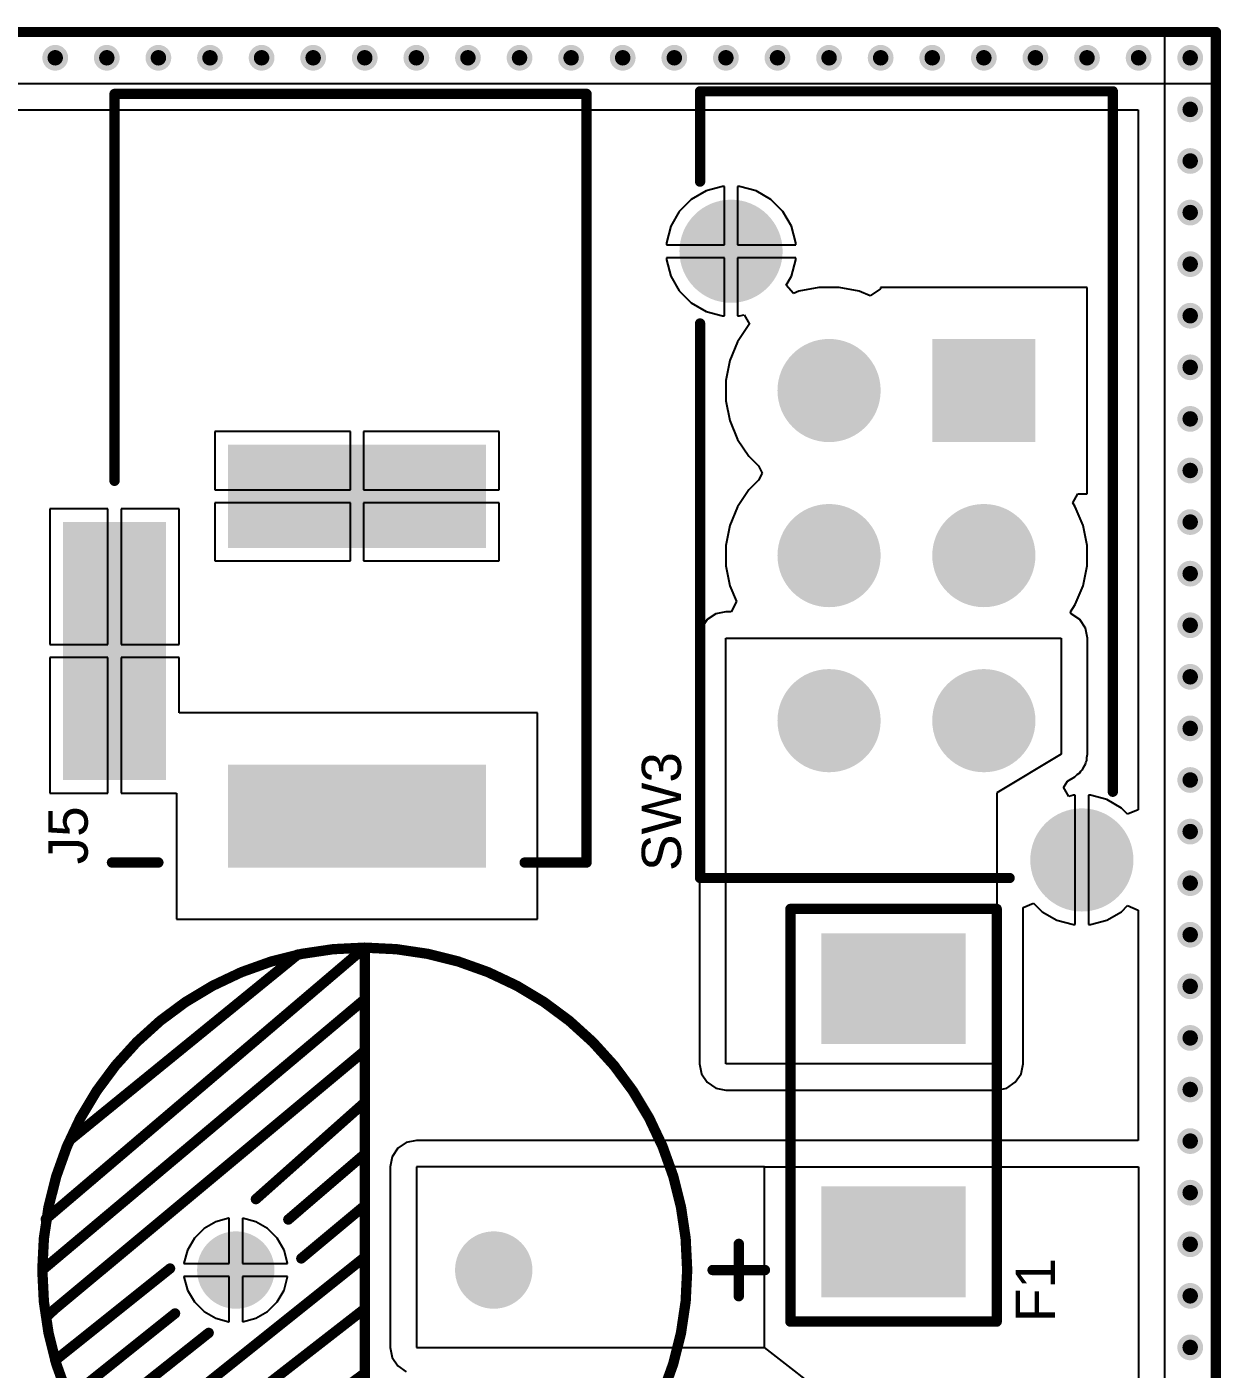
# Model space of a CAD drawing. Header units: inches. Extents: x 0 to 100, y 0 to 65.
# Drawn here: x 76.95 to 100.1, y 39.08 to 65.1 of the extents above; entities that cross this region are included whole.
import ezdxf

# ---------------------------------------------------------------- set-up
doc = ezdxf.new("R2010")
doc.units = ezdxf.units.IN
for name, color, linetype in [('Keep-Out Layer', 6, 'Continuous'), ('Multi-Layer', 9, 'Continuous'), ('Pad Holes', 156, 'Continuous'), ('Top Layer', 1, 'Continuous'), ('Top Overlay', 2, 'Continuous'), ('Via Holes', 16, 'Continuous')]:
    doc.layers.add(name, color=color, linetype=linetype)
doc.styles.add('Arial', font='', dxfattribs={"height": 0.2})
doc.styles.get('Arial').set_extended_font_data('Arial')

# ---------------------------------------------------------------- blocks, each defined once
blk = doc.blocks.new('KLDX_0202_AC_317')
at = {"layer": 'Multi-Layer'}
for points in [[(-4.1, -0.15), (-4.1, 4.85), (-2.1, 4.85), (-2.1, -0.15)], [(2.1, -0.15), (2.1, 4.85), (4.1, 4.85), (4.1, -0.15)], [(2.4, -3.35), (-2.6, -3.35), (-2.6, -1.35), (2.4, -1.35)]]:
    blk.add_hatch(color=9, dxfattribs=at).paths.add_polyline_path(points)
at = {"layer": 'Pad Holes'}
for points in [[(2.6, 0.6), (2.6, 4.1), (3.6, 4.1), (3.6, 0.6)], [(-3.6, 0.85), (-3.6, 3.85), (-2.6, 3.85), (-2.6, 0.85)], [(1.4, -2.85), (-1.6, -2.85), (-1.6, -1.85), (1.4, -1.85)]]:
    blk.add_hatch(color=7, dxfattribs=at).paths.add_polyline_path(points)
at = {"layer": 'Top Layer'}
for points in [[(-4.1, -0.15), (-4.1, 4.85), (-2.1, 4.85), (-2.1, -0.15)], [(2.1, -0.15), (2.1, 4.85), (4.1, 4.85), (4.1, -0.15)], [(2.4, -3.35), (-2.6, -3.35), (-2.6, -1.35), (2.4, -1.35)]]:
    blk.add_hatch(color=1, dxfattribs=at).paths.add_polyline_path(points)
at = {"layer": 'Top Overlay', "const_width": 0.2}
for points in [[(-10.9, -2.35), (-10.9, 6.8)], [(4, 6.8), (-10.9, 6.8)], [(4, 5.6), (4, 6.8)], [(4, -2.4), (4, -1.5)], [(-3.4, -2.35), (-10.9, -2.35)]]:
    blk.add_lwpolyline(points, dxfattribs=at)
at = {"layer": 'Top Overlay', "const_width": 0.1}
for points in [[(-10.95, 6.8, 1), (-10.85, 6.8, 1)], [(-10.95, 6.8, 1), (-10.85, 6.8, 1)], [(3.95, 6.8, 1), (4.05, 6.8, 1)], [(3.95, 6.8, 1), (4.05, 6.8, 1)], [(3.95, 5.6, 1), (4.05, 5.6, 1)], [(3.95, -1.5, 1), (4.05, -1.5, 1)], [(-10.95, -2.35, 1), (-10.85, -2.35, 1)], [(-10.95, -2.35, 1), (-10.85, -2.35, 1)], [(-3.45, -2.35, 1), (-3.35, -2.35, 1)], [(3.95, -2.4, 1), (4.05, -2.4, 1)]]:
    blk.add_lwpolyline(points, format="xyb", close=True, dxfattribs=at)
blk = doc.blocks.new('PBH2U_319')
at = {"layer": 'Multi-Layer'}
h = blk.add_hatch(color=9, dxfattribs=at)
edge = h.paths.add_edge_path()
edge.add_arc((-3.4, 5.9), 1, 0, 360)
h = blk.add_hatch(color=9, dxfattribs=at)
edge = h.paths.add_edge_path()
edge.add_arc((-1.5, 3.2), 1, 0, 360)
h = blk.add_hatch(color=9, dxfattribs=at)
edge = h.paths.add_edge_path()
edge.add_arc((1.5, 3.2), 1, 0, 360)
h = blk.add_hatch(color=9, dxfattribs=at)
edge = h.paths.add_edge_path()
edge.add_arc((-1.5, 0), 1, 0, 360)
h = blk.add_hatch(color=9, dxfattribs=at)
edge = h.paths.add_edge_path()
edge.add_arc((1.5, 0), 1, 0, 360)
blk.add_hatch(color=9, dxfattribs=at).paths.add_polyline_path([(-0.5, -2.2), (-0.5, -4.2), (-2.5, -4.2), (-2.5, -2.2)])
h = blk.add_hatch(color=9, dxfattribs=at)
edge = h.paths.add_edge_path()
edge.add_arc((1.5, -3.2), 1, 0, 360)
h = blk.add_hatch(color=9, dxfattribs=at)
edge = h.paths.add_edge_path()
edge.add_arc((3.4, -5.9), 1, 0, 360)
at = {"layer": 'Pad Holes'}
h = blk.add_hatch(color=7, dxfattribs=at)
edge = h.paths.add_edge_path()
edge.add_arc((-3.4, 5.9), 0.65, 0, 360)
h = blk.add_hatch(color=7, dxfattribs=at)
edge = h.paths.add_edge_path()
edge.add_arc((-1.5, 3.2), 0.65, 0, 360)
h = blk.add_hatch(color=7, dxfattribs=at)
edge = h.paths.add_edge_path()
edge.add_arc((1.5, 3.2), 0.65, 0, 360)
h = blk.add_hatch(color=7, dxfattribs=at)
edge = h.paths.add_edge_path()
edge.add_arc((-1.5, 0), 0.65, 0, 360)
h = blk.add_hatch(color=7, dxfattribs=at)
edge = h.paths.add_edge_path()
edge.add_arc((1.5, 0), 0.65, 0, 360)
h = blk.add_hatch(color=7, dxfattribs=at)
edge = h.paths.add_edge_path()
edge.add_arc((-1.5, -3.2), 0.65, 0, 360)
h = blk.add_hatch(color=7, dxfattribs=at)
edge = h.paths.add_edge_path()
edge.add_arc((1.5, -3.2), 0.65, 0, 360)
h = blk.add_hatch(color=7, dxfattribs=at)
edge = h.paths.add_edge_path()
edge.add_arc((3.4, -5.9), 0.65, 0, 360)
at = {"layer": 'Top Layer'}
h = blk.add_hatch(color=1, dxfattribs=at)
edge = h.paths.add_edge_path()
edge.add_arc((-3.4, 5.9), 1, 0, 360)
h = blk.add_hatch(color=1, dxfattribs=at)
edge = h.paths.add_edge_path()
edge.add_arc((-1.5, 3.2), 1, 0, 360)
h = blk.add_hatch(color=1, dxfattribs=at)
edge = h.paths.add_edge_path()
edge.add_arc((1.5, 3.2), 1, 0, 360)
h = blk.add_hatch(color=1, dxfattribs=at)
edge = h.paths.add_edge_path()
edge.add_arc((-1.5, 0), 1, 0, 360)
h = blk.add_hatch(color=1, dxfattribs=at)
edge = h.paths.add_edge_path()
edge.add_arc((1.5, 0), 1, 0, 360)
blk.add_hatch(color=1, dxfattribs=at).paths.add_polyline_path([(-0.5, -2.2), (-0.5, -4.2), (-2.5, -4.2), (-2.5, -2.2)])
h = blk.add_hatch(color=1, dxfattribs=at)
edge = h.paths.add_edge_path()
edge.add_arc((1.5, -3.2), 1, 0, 360)
h = blk.add_hatch(color=1, dxfattribs=at)
edge = h.paths.add_edge_path()
edge.add_arc((3.4, -5.9), 1, 0, 360)
at = {"layer": 'Top Overlay', "const_width": 0.2}
for points in [[(-1.5, 6.25), (-2, 6.25)], [(4, 6.25), (-1.5, 6.25)], [(4, 6.25), (4, -3.25)], [(-4, 4.578), (-4, 3)], [(-4, 3), (-4, -9)], [(4, -3.25), (4, -4.5)], [(4, -7.25), (4, -9)], [(1.75, -9), (-4, -9)], [(4, -9), (1.75, -9)]]:
    blk.add_lwpolyline(points, dxfattribs=at)
at = {"layer": 'Top Overlay', "const_width": 0.1}
for points in [[(-2.05, 6.25, 1), (-1.95, 6.25, 1)], [(-1.55, 6.25, 1), (-1.45, 6.25, 1)], [(-1.55, 6.25, 1), (-1.45, 6.25, 1)], [(3.95, 6.25, 1), (4.05, 6.25, 1)], [(3.95, 6.25, 1), (4.05, 6.25, 1)], [(-4.05, 4.578, 1), (-3.95, 4.578, 1)], [(-4.05, 3, 1), (-3.95, 3, 1)], [(-4.05, 3, 1), (-3.95, 3, 1)], [(3.95, -3.25, 1), (4.05, -3.25, 1)], [(3.95, -3.25, 1), (4.05, -3.25, 1)], [(3.95, -4.5, 1), (4.05, -4.5, 1)], [(3.95, -7.25, 1), (4.05, -7.25, 1)], [(-4.05, -9, 1), (-3.95, -9, 1)], [(-4.05, -9, 1), (-3.95, -9, 1)], [(1.7, -9, 1), (1.8, -9, 1)], [(1.7, -9, 1), (1.8, -9, 1)], [(3.95, -9, 1), (4.05, -9, 1)], [(3.95, -9, 1), (4.05, -9, 1)]]:
    blk.add_lwpolyline(points, format="xyb", close=True, dxfattribs=at)
blk = doc.blocks.new('CAP_D12_5_H21_P5_326')
at = {"layer": 'Multi-Layer'}
h = blk.add_hatch(color=9, dxfattribs=at)
edge = h.paths.add_edge_path()
edge.add_arc((-2.5, 0), 0.75, 0, 360)
h = blk.add_hatch(color=9, dxfattribs=at)
edge = h.paths.add_edge_path()
edge.add_arc((2.5, 0), 0.75, 0, 360)
at = {"layer": 'Pad Holes'}
h = blk.add_hatch(color=7, dxfattribs=at)
edge = h.paths.add_edge_path()
edge.add_arc((-2.5, 0), 0.4, 0, 360)
h = blk.add_hatch(color=7, dxfattribs=at)
edge = h.paths.add_edge_path()
edge.add_arc((2.5, 0), 0.4, 0, 360)
at = {"layer": 'Top Layer'}
h = blk.add_hatch(color=1, dxfattribs=at)
edge = h.paths.add_edge_path()
edge.add_arc((-2.5, 0), 0.75, 0, 360)
h = blk.add_hatch(color=1, dxfattribs=at)
edge = h.paths.add_edge_path()
edge.add_arc((2.5, 0), 0.75, 0, 360)
at = {"layer": 'Top Overlay'}
for points, const_width in [([(6.25, 0, 1), (-6.25, 0, 1)], 0.2), ([(-0.05, 6.25, 1), (0.05, 6.25, 1)], 0.1), ([(1.2, 6, 1), (1.3, 6, 1)], 0.1), ([(2.2, 5.75, 1), (2.3, 5.75, 1)], 0.1), ([(3.11, 5.37, 1), (3.21, 5.37, 1)], 0.1), ([(-0.05, 5, 1), (0.05, 5, 1)], 0.1), ([(3.847, 4.857, 1), (3.947, 4.857, 1)], 0.1), ([(4.45, 4.25, 1), (4.55, 4.25, 1)], 0.1), ([(-0.05, 4, 1), (0.05, 4, 1)], 0.1), ([(4.95, 3.75, 1), (5.05, 3.75, 1)], 0.1), ([(5.364, 3.114, 1), (5.464, 3.114, 1)], 0.1), ([(-0.05, 3, 1), (0.05, 3, 1)], 0.1), ([(5.7, 2.5, 1), (5.8, 2.5, 1)], 0.1), ([(-0.05, 2, 1), (0.05, 2, 1)], 0.1), ([(5.95, 1.75, 1), (6.05, 1.75, 1)], 0.1), ([(2.975, 1.218, 1), (3.075, 1.218, 1)], 0.1), ([(-0.05, 0.75, 1), (0.05, 0.75, 1)], 0.1), ([(3.627, 0.841, 1), (3.727, 0.841, 1)], 0.1), ([(5.95, 0.75, 1), (6.05, 0.75, 1)], 0.1), ([(5.95, 0.75, 1), (6.05, 0.75, 1)], 0.1), ([(6.089, 0.878, 1), (6.189, 0.878, 1)], 0.1), ([(-7.3, 0.508, 1), (-7.2, 0.508, 1)], 0.1), ([(-7.808, 0, 1), (-7.708, 0, 1)], 0.1), ([(-6.792, 0, 1), (-6.692, 0, 1)], 0.1), ([(-6.3, 0, 1), (-6.2, 0, 1)], 0.1), ([(3.724, -0.03, 1), (3.824, -0.03, 1)], 0.1), ([(6.2, 0, 1), (6.3, 0, 1)], 0.1), ([(6.2, 0, 1), (6.3, 0, 1)], 0.1), ([(-0.05, -0.25, 1), (0.05, -0.25, 1)], 0.1), ([(1.18, -0.225, 1), (1.28, -0.225, 1)], 0.1), ([(-7.3, -0.508, 1), (-7.2, -0.508, 1)], 0.1), ([(1.432, -0.979, 1), (1.532, -0.979, 1)], 0.1), ([(6.134, -0.987, 1), (6.234, -0.987, 1)], 0.1), ([(-0.05, -1.25, 1), (0.05, -1.25, 1)], 0.1), ([(2.06, -1.374, 1), (2.16, -1.374, 1)], 0.1), ([(-0.05, -2.25, 1), (0.05, -2.25, 1)], 0.1), ([(5.655, -2.528, 1), (5.755, -2.528, 1)], 0.1), ([(-0.05, -3.25, 1), (0.05, -3.25, 1)], 0.1), ([(-0.05, -4.25, 1), (0.05, -4.25, 1)], 0.1), ([(-0.05, -5.25, 1), (0.05, -5.25, 1)], 0.1), ([(-0.05, -6.25, 1), (0.05, -6.25, 1)], 0.1), ([(-0.05, -6.25, 1), (0.05, -6.25, 1)], 0.1), ([(1.25, -6.115, 1), (1.35, -6.115, 1)], 0.1)]:
    blk.add_lwpolyline(points, format="xyb", close=True, dxfattribs=dict(at, const_width=const_width))
at = {"layer": 'Top Overlay', "const_width": 0.2}
for points in [[(0, 6.25), (0, -6.25)], [(1.25, 6), (0, 5)], [(2.25, 5.75), (0, 4)], [(3.16, 5.37), (0, 3)], [(3.897, 4.857), (0, 2)], [(4.5, 4.25), (0, 0.75)], [(5, 3.75), (0, -0.25)], [(5.414, 3.114), (3.025, 1.218)], [(5.75, 2.5), (3.677, 0.841)], [(6, 1.75), (3.774, -0.03)], [(6, 0.75), (0, -4.25)], [(6.139, 0.878), (6, 0.75)], [(-7.25, 0.508), (-7.25, -0.508)], [(-6.742, 0), (-7.758, 0)], [(6.25, 0), (0, -5.25)], [(1.23, -0.225), (0, -1.25)], [(1.482, -0.979), (0, -2.25)], [(6.184, -0.987), (0, -6.25)], [(2.11, -1.374), (0, -3.25)], [(5.705, -2.528), (1.3, -6.115)]]:
    blk.add_lwpolyline(points, dxfattribs=at)
blk = doc.blocks.new('0679L_382')
at = {"layer": 'Top Layer'}
for points in [[(-3.53, -1.4), (-3.53, 1.4), (-1.38, 1.4), (-1.38, -1.4)], [(1.38, -1.4), (1.38, 1.4), (3.53, 1.4), (3.53, -1.4)]]:
    blk.add_hatch(color=1, dxfattribs=at).paths.add_polyline_path(points)
at = {"layer": 'Top Overlay', "const_width": 0.2}
for points in [[(-4, 2), (-4, -1.25)], [(-4, 2), (4, 2)], [(4, 2), (4, -2)], [(-4, -1.25), (-4, -2)], [(-4, -2), (4, -2)]]:
    blk.add_lwpolyline(points, dxfattribs=at)
at = {"layer": 'Top Overlay', "const_width": 0.1}
for points in [[(-4.05, 2, 1), (-3.95, 2, 1)], [(-4.05, 2, 1), (-3.95, 2, 1)], [(3.95, 2, 1), (4.05, 2, 1)], [(3.95, 2, 1), (4.05, 2, 1)], [(-4.05, -1.25, 1), (-3.95, -1.25, 1)], [(-4.05, -1.25, 1), (-3.95, -1.25, 1)], [(-4.05, -2, 1), (-3.95, -2, 1)], [(-4.05, -2, 1), (-3.95, -2, 1)], [(3.95, -2, 1), (4.05, -2, 1)], [(3.95, -2, 1), (4.05, -2, 1)]]:
    blk.add_lwpolyline(points, format="xyb", close=True, dxfattribs=at)

msp = doc.modelspace()

# ---------------------------------------------------------------- hatches: boundary and pattern name
at = {"layer": 'Top Layer'}
h = msp.add_hatch(color=1, dxfattribs=at)
edge = h.paths.add_edge_path()
edge.add_arc((77.5, 64.5), 0.25, 0, 360)
h = msp.add_hatch(color=1, dxfattribs=at)
edge = h.paths.add_edge_path()
edge.add_arc((78.5, 64.5), 0.25, 0, 360)
h = msp.add_hatch(color=1, dxfattribs=at)
edge = h.paths.add_edge_path()
edge.add_arc((79.5, 64.5), 0.25, 0, 360)
h = msp.add_hatch(color=1, dxfattribs=at)
edge = h.paths.add_edge_path()
edge.add_arc((80.5, 64.5), 0.25, 0, 360)
h = msp.add_hatch(color=1, dxfattribs=at)
edge = h.paths.add_edge_path()
edge.add_arc((81.5, 64.5), 0.25, 0, 360)
h = msp.add_hatch(color=1, dxfattribs=at)
edge = h.paths.add_edge_path()
edge.add_arc((82.5, 64.5), 0.25, 0, 360)
h = msp.add_hatch(color=1, dxfattribs=at)
edge = h.paths.add_edge_path()
edge.add_arc((83.5, 64.5), 0.25, 0, 360)
h = msp.add_hatch(color=1, dxfattribs=at)
edge = h.paths.add_edge_path()
edge.add_arc((84.5, 64.5), 0.25, 0, 360)
h = msp.add_hatch(color=1, dxfattribs=at)
edge = h.paths.add_edge_path()
edge.add_arc((85.5, 64.5), 0.25, 0, 360)
h = msp.add_hatch(color=1, dxfattribs=at)
edge = h.paths.add_edge_path()
edge.add_arc((86.5, 64.5), 0.25, 0, 360)
h = msp.add_hatch(color=1, dxfattribs=at)
edge = h.paths.add_edge_path()
edge.add_arc((87.5, 64.5), 0.25, 0, 360)
h = msp.add_hatch(color=1, dxfattribs=at)
edge = h.paths.add_edge_path()
edge.add_arc((88.5, 64.5), 0.25, 0, 360)
h = msp.add_hatch(color=1, dxfattribs=at)
edge = h.paths.add_edge_path()
edge.add_arc((89.5, 64.5), 0.25, 0, 360)
h = msp.add_hatch(color=1, dxfattribs=at)
edge = h.paths.add_edge_path()
edge.add_arc((90.5, 64.5), 0.25, 0, 360)
h = msp.add_hatch(color=1, dxfattribs=at)
edge = h.paths.add_edge_path()
edge.add_arc((91.5, 64.5), 0.25, 0, 360)
h = msp.add_hatch(color=1, dxfattribs=at)
edge = h.paths.add_edge_path()
edge.add_arc((92.5, 64.5), 0.25, 0, 360)
h = msp.add_hatch(color=1, dxfattribs=at)
edge = h.paths.add_edge_path()
edge.add_arc((93.5, 64.5), 0.25, 0, 360)
h = msp.add_hatch(color=1, dxfattribs=at)
edge = h.paths.add_edge_path()
edge.add_arc((94.5, 64.5), 0.25, 0, 360)
h = msp.add_hatch(color=1, dxfattribs=at)
edge = h.paths.add_edge_path()
edge.add_arc((95.5, 64.5), 0.25, 0, 360)
h = msp.add_hatch(color=1, dxfattribs=at)
edge = h.paths.add_edge_path()
edge.add_arc((96.5, 64.5), 0.25, 0, 360)
h = msp.add_hatch(color=1, dxfattribs=at)
edge = h.paths.add_edge_path()
edge.add_arc((97.5, 64.5), 0.25, 0, 360)
h = msp.add_hatch(color=1, dxfattribs=at)
edge = h.paths.add_edge_path()
edge.add_arc((98.5, 64.5), 0.25, 0, 360)
h = msp.add_hatch(color=1, dxfattribs=at)
edge = h.paths.add_edge_path()
edge.add_arc((99.5, 64.5), 0.25, 0, 360)
h = msp.add_hatch(color=1, dxfattribs=at)
edge = h.paths.add_edge_path()
edge.add_arc((99.5, 63.5), 0.25, 0, 360)
h = msp.add_hatch(color=1, dxfattribs=at)
edge = h.paths.add_edge_path()
edge.add_arc((99.5, 62.5), 0.25, 0, 360)
h = msp.add_hatch(color=1, dxfattribs=at)
edge = h.paths.add_edge_path()
edge.add_arc((99.5, 61.5), 0.25, 0, 360)
h = msp.add_hatch(color=1, dxfattribs=at)
edge = h.paths.add_edge_path()
edge.add_arc((99.5, 60.5), 0.25, 0, 360)
h = msp.add_hatch(color=1, dxfattribs=at)
edge = h.paths.add_edge_path()
edge.add_arc((99.5, 59.5), 0.25, 0, 360)
h = msp.add_hatch(color=1, dxfattribs=at)
edge = h.paths.add_edge_path()
edge.add_arc((99.5, 58.5), 0.25, 0, 360)
h = msp.add_hatch(color=1, dxfattribs=at)
edge = h.paths.add_edge_path()
edge.add_arc((99.5, 57.5), 0.25, 0, 360)
h = msp.add_hatch(color=1, dxfattribs=at)
edge = h.paths.add_edge_path()
edge.add_arc((99.5, 56.5), 0.25, 0, 360)
h = msp.add_hatch(color=1, dxfattribs=at)
edge = h.paths.add_edge_path()
edge.add_arc((99.5, 55.5), 0.25, 0, 360)
h = msp.add_hatch(color=1, dxfattribs=at)
edge = h.paths.add_edge_path()
edge.add_arc((99.5, 54.5), 0.25, 0, 360)
h = msp.add_hatch(color=1, dxfattribs=at)
edge = h.paths.add_edge_path()
edge.add_arc((99.5, 53.5), 0.25, 0, 360)
h = msp.add_hatch(color=1, dxfattribs=at)
edge = h.paths.add_edge_path()
edge.add_arc((99.5, 52.5), 0.25, 0, 360)
h = msp.add_hatch(color=1, dxfattribs=at)
edge = h.paths.add_edge_path()
edge.add_arc((99.5, 51.5), 0.25, 0, 360)
h = msp.add_hatch(color=1, dxfattribs=at)
edge = h.paths.add_edge_path()
edge.add_arc((99.5, 50.5), 0.25, 0, 360)
h = msp.add_hatch(color=1, dxfattribs=at)
edge = h.paths.add_edge_path()
edge.add_arc((99.5, 49.5), 0.25, 0, 360)
h = msp.add_hatch(color=1, dxfattribs=at)
edge = h.paths.add_edge_path()
edge.add_arc((99.5, 48.5), 0.25, 0, 360)
h = msp.add_hatch(color=1, dxfattribs=at)
edge = h.paths.add_edge_path()
edge.add_arc((99.5, 47.5), 0.25, 0, 360)
h = msp.add_hatch(color=1, dxfattribs=at)
edge = h.paths.add_edge_path()
edge.add_arc((99.5, 46.5), 0.25, 0, 360)
h = msp.add_hatch(color=1, dxfattribs=at)
edge = h.paths.add_edge_path()
edge.add_arc((99.5, 45.5), 0.25, 0, 360)
h = msp.add_hatch(color=1, dxfattribs=at)
edge = h.paths.add_edge_path()
edge.add_arc((99.5, 44.5), 0.25, 0, 360)
h = msp.add_hatch(color=1, dxfattribs=at)
edge = h.paths.add_edge_path()
edge.add_arc((99.5, 43.5), 0.25, 0, 360)
h = msp.add_hatch(color=1, dxfattribs=at)
edge = h.paths.add_edge_path()
edge.add_arc((99.5, 42.5), 0.25, 0, 360)
h = msp.add_hatch(color=1, dxfattribs=at)
edge = h.paths.add_edge_path()
edge.add_arc((99.5, 41.5), 0.25, 0, 360)
h = msp.add_hatch(color=1, dxfattribs=at)
edge = h.paths.add_edge_path()
edge.add_arc((99.5, 40.5), 0.25, 0, 360)
h = msp.add_hatch(color=1, dxfattribs=at)
edge = h.paths.add_edge_path()
edge.add_arc((99.5, 39.5), 0.25, 0, 360)
at = {"layer": 'Via Holes'}
h = msp.add_hatch(color=7, dxfattribs=at)
edge = h.paths.add_edge_path()
edge.add_arc((77.5, 64.5), 0.15, 0, 360)
h = msp.add_hatch(color=7, dxfattribs=at)
edge = h.paths.add_edge_path()
edge.add_arc((78.5, 64.5), 0.15, 0, 360)
h = msp.add_hatch(color=7, dxfattribs=at)
edge = h.paths.add_edge_path()
edge.add_arc((79.5, 64.5), 0.15, 0, 360)
h = msp.add_hatch(color=7, dxfattribs=at)
edge = h.paths.add_edge_path()
edge.add_arc((80.5, 64.5), 0.15, 0, 360)
h = msp.add_hatch(color=7, dxfattribs=at)
edge = h.paths.add_edge_path()
edge.add_arc((81.5, 64.5), 0.15, 0, 360)
h = msp.add_hatch(color=7, dxfattribs=at)
edge = h.paths.add_edge_path()
edge.add_arc((82.5, 64.5), 0.15, 0, 360)
h = msp.add_hatch(color=7, dxfattribs=at)
edge = h.paths.add_edge_path()
edge.add_arc((83.5, 64.5), 0.15, 0, 360)
h = msp.add_hatch(color=7, dxfattribs=at)
edge = h.paths.add_edge_path()
edge.add_arc((84.5, 64.5), 0.15, 0, 360)
h = msp.add_hatch(color=7, dxfattribs=at)
edge = h.paths.add_edge_path()
edge.add_arc((85.5, 64.5), 0.15, 0, 360)
h = msp.add_hatch(color=7, dxfattribs=at)
edge = h.paths.add_edge_path()
edge.add_arc((86.5, 64.5), 0.15, 0, 360)
h = msp.add_hatch(color=7, dxfattribs=at)
edge = h.paths.add_edge_path()
edge.add_arc((87.5, 64.5), 0.15, 0, 360)
h = msp.add_hatch(color=7, dxfattribs=at)
edge = h.paths.add_edge_path()
edge.add_arc((88.5, 64.5), 0.15, 0, 360)
h = msp.add_hatch(color=7, dxfattribs=at)
edge = h.paths.add_edge_path()
edge.add_arc((89.5, 64.5), 0.15, 0, 360)
h = msp.add_hatch(color=7, dxfattribs=at)
edge = h.paths.add_edge_path()
edge.add_arc((90.5, 64.5), 0.15, 0, 360)
h = msp.add_hatch(color=7, dxfattribs=at)
edge = h.paths.add_edge_path()
edge.add_arc((91.5, 64.5), 0.15, 0, 360)
h = msp.add_hatch(color=7, dxfattribs=at)
edge = h.paths.add_edge_path()
edge.add_arc((92.5, 64.5), 0.15, 0, 360)
h = msp.add_hatch(color=7, dxfattribs=at)
edge = h.paths.add_edge_path()
edge.add_arc((93.5, 64.5), 0.15, 0, 360)
h = msp.add_hatch(color=7, dxfattribs=at)
edge = h.paths.add_edge_path()
edge.add_arc((94.5, 64.5), 0.15, 0, 360)
h = msp.add_hatch(color=7, dxfattribs=at)
edge = h.paths.add_edge_path()
edge.add_arc((95.5, 64.5), 0.15, 0, 360)
h = msp.add_hatch(color=7, dxfattribs=at)
edge = h.paths.add_edge_path()
edge.add_arc((96.5, 64.5), 0.15, 0, 360)
h = msp.add_hatch(color=7, dxfattribs=at)
edge = h.paths.add_edge_path()
edge.add_arc((97.5, 64.5), 0.15, 0, 360)
h = msp.add_hatch(color=7, dxfattribs=at)
edge = h.paths.add_edge_path()
edge.add_arc((98.5, 64.5), 0.15, 0, 360)
h = msp.add_hatch(color=7, dxfattribs=at)
edge = h.paths.add_edge_path()
edge.add_arc((99.5, 64.5), 0.15, 0, 360)
h = msp.add_hatch(color=7, dxfattribs=at)
edge = h.paths.add_edge_path()
edge.add_arc((99.5, 63.5), 0.15, 0, 360)
h = msp.add_hatch(color=7, dxfattribs=at)
edge = h.paths.add_edge_path()
edge.add_arc((99.5, 62.5), 0.15, 0, 360)
h = msp.add_hatch(color=7, dxfattribs=at)
edge = h.paths.add_edge_path()
edge.add_arc((99.5, 61.5), 0.15, 0, 360)
h = msp.add_hatch(color=7, dxfattribs=at)
edge = h.paths.add_edge_path()
edge.add_arc((99.5, 60.5), 0.15, 0, 360)
h = msp.add_hatch(color=7, dxfattribs=at)
edge = h.paths.add_edge_path()
edge.add_arc((99.5, 59.5), 0.15, 0, 360)
h = msp.add_hatch(color=7, dxfattribs=at)
edge = h.paths.add_edge_path()
edge.add_arc((99.5, 58.5), 0.15, 0, 360)
h = msp.add_hatch(color=7, dxfattribs=at)
edge = h.paths.add_edge_path()
edge.add_arc((99.5, 57.5), 0.15, 0, 360)
h = msp.add_hatch(color=7, dxfattribs=at)
edge = h.paths.add_edge_path()
edge.add_arc((99.5, 56.5), 0.15, 0, 360)
h = msp.add_hatch(color=7, dxfattribs=at)
edge = h.paths.add_edge_path()
edge.add_arc((99.5, 55.5), 0.15, 0, 360)
h = msp.add_hatch(color=7, dxfattribs=at)
edge = h.paths.add_edge_path()
edge.add_arc((99.5, 54.5), 0.15, 0, 360)
h = msp.add_hatch(color=7, dxfattribs=at)
edge = h.paths.add_edge_path()
edge.add_arc((99.5, 53.5), 0.15, 0, 360)
h = msp.add_hatch(color=7, dxfattribs=at)
edge = h.paths.add_edge_path()
edge.add_arc((99.5, 52.5), 0.15, 0, 360)
h = msp.add_hatch(color=7, dxfattribs=at)
edge = h.paths.add_edge_path()
edge.add_arc((99.5, 51.5), 0.15, 0, 360)
h = msp.add_hatch(color=7, dxfattribs=at)
edge = h.paths.add_edge_path()
edge.add_arc((99.5, 50.5), 0.15, 0, 360)
h = msp.add_hatch(color=7, dxfattribs=at)
edge = h.paths.add_edge_path()
edge.add_arc((99.5, 49.5), 0.15, 0, 360)
h = msp.add_hatch(color=7, dxfattribs=at)
edge = h.paths.add_edge_path()
edge.add_arc((99.5, 48.5), 0.15, 0, 360)
h = msp.add_hatch(color=7, dxfattribs=at)
edge = h.paths.add_edge_path()
edge.add_arc((99.5, 47.5), 0.15, 0, 360)
h = msp.add_hatch(color=7, dxfattribs=at)
edge = h.paths.add_edge_path()
edge.add_arc((99.5, 46.5), 0.15, 0, 360)
h = msp.add_hatch(color=7, dxfattribs=at)
edge = h.paths.add_edge_path()
edge.add_arc((99.5, 45.5), 0.15, 0, 360)
h = msp.add_hatch(color=7, dxfattribs=at)
edge = h.paths.add_edge_path()
edge.add_arc((99.5, 44.5), 0.15, 0, 360)
h = msp.add_hatch(color=7, dxfattribs=at)
edge = h.paths.add_edge_path()
edge.add_arc((99.5, 43.5), 0.15, 0, 360)
h = msp.add_hatch(color=7, dxfattribs=at)
edge = h.paths.add_edge_path()
edge.add_arc((99.5, 42.5), 0.15, 0, 360)
h = msp.add_hatch(color=7, dxfattribs=at)
edge = h.paths.add_edge_path()
edge.add_arc((99.5, 41.5), 0.15, 0, 360)
h = msp.add_hatch(color=7, dxfattribs=at)
edge = h.paths.add_edge_path()
edge.add_arc((99.5, 40.5), 0.15, 0, 360)
h = msp.add_hatch(color=7, dxfattribs=at)
edge = h.paths.add_edge_path()
edge.add_arc((99.5, 39.5), 0.15, 0, 360)

# ---------------------------------------------------------------- linework, layer by layer
at = {"layer": 'Keep-Out Layer', "const_width": 0.2}
for points in [[(10.25, 65), (100, 65)], [(100, 65), (100, 0)]]:
    msp.add_lwpolyline(points, dxfattribs=at)
at = {"layer": 'Keep-Out Layer', "const_width": 0.1}
msp.add_lwpolyline([(99.95, 65, 1), (100.05, 65, 1)], format="xyb", close=True, dxfattribs=at)
msp.add_lwpolyline([(99.95, 65, 1), (100.05, 65, 1)], format="xyb", close=True, dxfattribs=at)
at = {"layer": 'Top Layer'}
for p, q in [((100, 65), (0, 65)), ((99, 65), (99, 0)), ((100, 65), (99, 65)), ((100, 64), (100, 65)), ((100, 0), (100, 65)), ((0, 64), (100, 64)), ((1.51, 63.49), (98.49, 63.49)), ((98.49, 63.49), (98.49, 49.921)), ((90.435, 62.004), (90.116, 61.919)), ((90.473, 62.004), (90.435, 62.004)), ((90.473, 60.877), (90.473, 62.004)), ((90.765, 62.004), (90.727, 62.004)), ((90.727, 62.004), (90.727, 60.877)), ((91.084, 61.919), (90.765, 62.004)), ((89.83, 61.753), (89.597, 61.52)), ((90.116, 61.919), (89.83, 61.753)), ((91.37, 61.753), (91.084, 61.919)), ((91.603, 61.52), (91.37, 61.753)), ((89.597, 61.52), (89.431, 61.234)), ((91.769, 61.234), (91.603, 61.52)), ((89.431, 61.234), (89.346, 60.915)), ((91.854, 60.915), (91.769, 61.234)), ((89.346, 60.915), (89.346, 60.877)), ((91.854, 60.877), (91.854, 60.915)), ((89.346, 60.877), (90.473, 60.877)), ((90.727, 60.877), (91.854, 60.877)), ((90.473, 60.623), (89.346, 60.623)), ((89.346, 60.623), (89.346, 60.585)), ((89.346, 60.585), (89.431, 60.266)), ((90.473, 59.496), (90.473, 60.623)), ((91.854, 60.623), (90.727, 60.623)), ((90.727, 60.623), (90.727, 59.496)), ((91.769, 60.266), (91.854, 60.585)), ((91.854, 60.585), (91.854, 60.623)), ((89.431, 60.266), (89.597, 59.98)), ((91.667, 60.09), (91.769, 60.266)), ((89.597, 59.98), (89.83, 59.747)), ((91.808, 59.928), (91.667, 60.09)), ((91.917, 59.973), (91.808, 59.928)), ((92.303, 60.05), (91.917, 59.973)), ((92.697, 60.05), (92.303, 60.05)), ((93.083, 59.973), (92.697, 60.05)), ((93.297, 59.885), (93.083, 59.973)), ((93.5, 60.021), (93.297, 59.885)), ((97.5, 60.05), (93.5, 60.05)), ((93.5, 60.05), (93.5, 60.021)), ((97.5, 56.05), (97.5, 60.05)), ((89.83, 59.747), (90.116, 59.581)), ((90.116, 59.581), (90.435, 59.496)), ((90.435, 59.496), (90.473, 59.496)), ((90.727, 59.496), (90.765, 59.496)), ((90.765, 59.496), (90.854, 59.52)), ((90.854, 59.52), (90.959, 59.338)), ((90.959, 59.338), (90.946, 59.325)), ((90.946, 59.325), (90.728, 58.997)), ((90.728, 58.997), (90.577, 58.633)), ((90.577, 58.633), (90.5, 58.247)), ((90.5, 58.247), (90.5, 57.853)), ((90.5, 57.853), (90.577, 57.467)), ((83.223, 57.254), (80.596, 57.254)), ((80.596, 57.254), (80.596, 56.127)), ((83.223, 56.127), (83.223, 57.254)), ((86.104, 57.254), (83.477, 57.254)), ((83.477, 57.254), (83.477, 56.127)), ((86.104, 56.127), (86.104, 57.254)), ((90.577, 57.467), (90.728, 57.103)), ((90.728, 57.103), (90.946, 56.775)), ((90.946, 56.775), (91.134, 56.587)), ((91.134, 56.587), (91.202, 56.45)), ((91.134, 56.313), (90.946, 56.125)), ((91.202, 56.45), (91.134, 56.313)), ((80.596, 56.127), (83.223, 56.127)), ((83.477, 56.127), (86.104, 56.127)), ((90.946, 56.125), (90.728, 55.797)), ((97.223, 55.871), (97.319, 56.05)), ((97.319, 56.05), (97.5, 56.05)), ((78.523, 55.754), (77.396, 55.754)), ((77.396, 55.754), (77.396, 53.127)), ((78.523, 53.127), (78.523, 55.754)), ((79.904, 55.754), (78.777, 55.754)), ((78.777, 55.754), (78.777, 53.127)), ((79.904, 53.127), (79.904, 55.754)), ((83.223, 55.873), (80.596, 55.873)), ((80.596, 55.873), (80.596, 54.746)), ((83.223, 54.746), (83.223, 55.873)), ((86.104, 55.873), (83.477, 55.873)), ((83.477, 55.873), (83.477, 54.746)), ((86.104, 54.746), (86.104, 55.873)), ((90.728, 55.797), (90.577, 55.433)), ((97.272, 55.797), (97.223, 55.871)), ((97.423, 55.433), (97.272, 55.797)), ((90.577, 55.433), (90.5, 55.047)), ((97.5, 55.047), (97.423, 55.433)), ((90.5, 55.047), (90.5, 54.653)), ((97.5, 54.653), (97.5, 55.047)), ((80.596, 54.746), (83.223, 54.746)), ((83.477, 54.746), (86.104, 54.746)), ((90.5, 54.653), (90.577, 54.267)), ((97.423, 54.267), (97.5, 54.653)), ((90.577, 54.267), (90.703, 53.963)), ((97.272, 53.903), (97.423, 54.267)), ((90.703, 53.963), (90.605, 53.76)), ((97.178, 53.762), (97.272, 53.903)), ((90.14, 53.61), (90.029, 53.445)), ((90.305, 53.721), (90.14, 53.61)), ((90.5, 53.76), (90.305, 53.721)), ((90.605, 53.76), (90.5, 53.76)), ((97.195, 53.721), (97.178, 53.762)), ((97.36, 53.61), (97.195, 53.721)), ((97.471, 53.445), (97.36, 53.61)), ((90.029, 53.445), (89.99, 53.25)), ((97.51, 53.25), (97.471, 53.445)), ((77.396, 53.127), (78.523, 53.127)), ((78.777, 53.127), (79.904, 53.127)), ((89.99, 53.25), (89.99, 45)), ((90.5, 45), (90.5, 53.25)), ((90.5, 53.25), (97, 53.25)), ((97, 53.25), (97, 51)), ((97.51, 51), (97.51, 53.25)), ((78.523, 52.873), (77.396, 52.873)), ((77.396, 52.873), (77.396, 50.246)), ((78.523, 50.246), (78.523, 52.873)), ((79.904, 52.873), (78.777, 52.873)), ((78.777, 52.873), (78.777, 50.246)), ((79.904, 51.8), (79.904, 52.873)), ((86.85, 51.8), (79.904, 51.8)), ((86.85, 47.8), (86.85, 51.8)), ((97, 51), (95.75, 50.25)), ((97.41, 50.697), (97.436, 50.753)), ((97.436, 50.753), (97.471, 50.805)), ((97.471, 50.805), (97.478, 50.842)), ((97.478, 50.842), (97.495, 50.876)), ((97.495, 50.876), (97.498, 50.939)), ((97.498, 50.939), (97.51, 51)), ((97.123, 50.479), (97.262, 50.563)), ((97.262, 50.563), (97.309, 50.605)), ((97.309, 50.605), (97.36, 50.64)), ((97.36, 50.64), (97.382, 50.671)), ((97.382, 50.671), (97.41, 50.697)), ((77.396, 50.246), (78.523, 50.246)), ((78.777, 50.246), (79.85, 50.246)), ((79.85, 50.246), (79.85, 47.8)), ((95.75, 50.25), (95.75, 45)), ((97.041, 50.362), (97.054, 50.375)), ((97.146, 50.18), (97.041, 50.362)), ((97.054, 50.375), (97.123, 50.479)), ((97.235, 50.204), (97.146, 50.18)), ((97.273, 50.204), (97.235, 50.204)), ((97.273, 48.95), (97.273, 50.204)), ((97.565, 50.204), (97.527, 50.204)), ((97.527, 50.204), (97.527, 48.95)), ((97.884, 50.119), (97.565, 50.204)), ((98.17, 49.953), (97.884, 50.119)), ((98.287, 49.836), (98.17, 49.953)), ((98.49, 49.921), (98.287, 49.836)), ((97.273, 47.696), (97.273, 48.95)), ((97.527, 48.95), (97.527, 47.696)), ((96.26, 48.029), (96.463, 48.114)), ((96.26, 45), (96.26, 48.029)), ((96.463, 48.114), (96.63, 47.947)), ((96.63, 47.947), (96.916, 47.781)), ((97.884, 47.781), (98.17, 47.947)), ((98.17, 47.947), (98.287, 48.064)), ((98.287, 48.064), (98.49, 47.979)), ((98.49, 47.979), (98.49, 43.51)), ((79.85, 47.8), (86.85, 47.8)), ((96.916, 47.781), (97.235, 47.696)), ((97.235, 47.696), (97.273, 47.696)), ((97.527, 47.696), (97.565, 47.696)), ((97.565, 47.696), (97.884, 47.781)), ((89.99, 45), (90.029, 44.805)), ((90.029, 44.805), (90.14, 44.64)), ((95.75, 45), (90.5, 45)), ((96.11, 44.64), (96.221, 44.805)), ((96.221, 44.805), (96.26, 45)), ((90.14, 44.64), (90.305, 44.529)), ((90.305, 44.529), (90.5, 44.49)), ((95.75, 44.49), (95.945, 44.529)), ((95.945, 44.529), (96.11, 44.64)), ((90.5, 44.49), (95.75, 44.49)), ((84.305, 43.471), (84.14, 43.36)), ((84.5, 43.51), (84.305, 43.471)), ((98.49, 43.51), (84.5, 43.51)), ((84.14, 43.36), (84.029, 43.195)), ((84.029, 43.195), (83.99, 43)), ((83.99, 43), (83.99, 39.5)), ((91.25, 43), (84.5, 43)), ((84.5, 43), (84.5, 39.5)), ((91.25, 39.5), (91.25, 43)), ((91.25, 39.5), (91.25, 43)), ((91.25, 43), (98.5, 43)), ((98.5, 43), (98.5, 34.5)), ((80.612, 41.936), (80.384, 41.803)), ((80.868, 42.004), (80.612, 41.936)), ((80.873, 42.004), (80.868, 42.004)), ((80.873, 41.127), (80.873, 42.004)), ((81.132, 42.004), (81.127, 42.004)), ((81.127, 42.004), (81.127, 41.127)), ((81.388, 41.936), (81.132, 42.004)), ((81.616, 41.803), (81.388, 41.936)), ((80.384, 41.803), (80.197, 41.616)), ((81.803, 41.616), (81.616, 41.803)), ((80.064, 41.388), (79.996, 41.132)), ((80.197, 41.616), (80.064, 41.388)), ((81.936, 41.388), (81.803, 41.616)), ((82.004, 41.132), (81.936, 41.388)), ((79.996, 41.132), (79.996, 41.127)), ((79.996, 41.127), (80.873, 41.127)), ((81.127, 41.127), (82.004, 41.127)), ((82.004, 41.127), (82.004, 41.132)), ((80.873, 40.873), (79.996, 40.873)), ((79.996, 40.873), (79.996, 40.868)), ((79.996, 40.868), (80.064, 40.612)), ((80.873, 39.996), (80.873, 40.873)), ((82.004, 40.873), (81.127, 40.873)), ((81.127, 40.873), (81.127, 39.996)), ((81.936, 40.612), (82.004, 40.868)), ((82.004, 40.868), (82.004, 40.873)), ((80.064, 40.612), (80.197, 40.384)), ((81.803, 40.384), (81.936, 40.612)), ((80.197, 40.384), (80.384, 40.197)), ((81.616, 40.197), (81.803, 40.384)), ((80.384, 40.197), (80.612, 40.064)), ((81.388, 40.064), (81.616, 40.197)), ((80.612, 40.064), (80.868, 39.996)), ((80.868, 39.996), (80.873, 39.996)), ((81.127, 39.996), (81.132, 39.996)), ((81.132, 39.996), (81.388, 40.064)), ((83.99, 39.5), (84.029, 39.305)), ((84.029, 39.305), (84.14, 39.14)), ((84.5, 39.5), (91.25, 39.5)), ((93.5, 37.75), (91.25, 39.5)), ((84.14, 39.14), (84.305, 39.029))]:
    msp.add_line(p, q, dxfattribs=at)

# ---------------------------------------------------------------- block references
for name, p, rotation in [('KLDX_0202_AC_317', (81, 52.9), 270), ('PBH2U_319', (94, 54.85), 180), ('0679L_382', (93.75, 44), 90), ('CAP_D12_5_H21_P5_326', (83.5, 41), 180)]:
    msp.add_blockref(name, p, dxfattribs=dict(rotation=rotation))

# ---------------------------------------------------------------- texts
at = {"layer": 'Top Overlay', "style": 'Arial'}
for s, p in [('SW3', (89.631, 48.734)), ('J5', (78.131, 48.865)), ('F1', (96.881, 39.992))]:
    msp.add_text(s, height=0.762, rotation=90, dxfattribs=at).set_placement(p)

doc.saveas('drawing.dxf')
